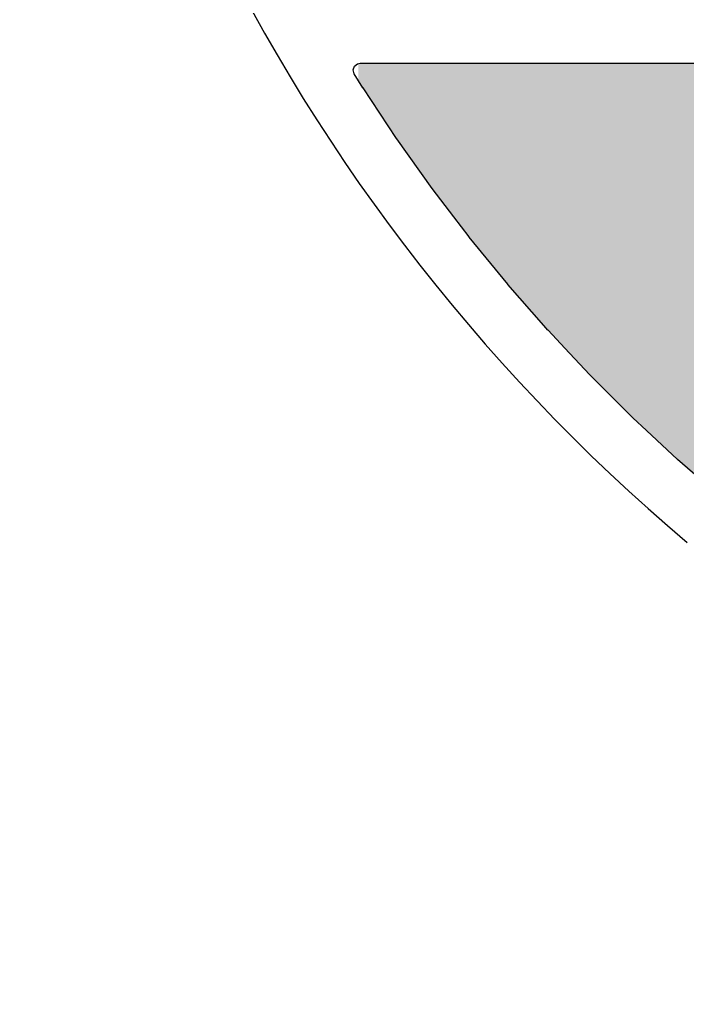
# Model space of a CAD drawing. Header units: millimetres. Extents: x -3894 to -3474, y -291 to 6.
# Drawn here: x -3583.52 to -3571.62, y -120.23 to -102.57 of the extents above; entities that cross this region are included whole.
import ezdxf

# ---------------------------------------------------------------- set-up
doc = ezdxf.new("R2010")
doc.units = ezdxf.units.MM
doc.layers.add('BLACK', color=7, linetype='Continuous')

msp = doc.modelspace()

# ---------------------------------------------------------------- hatches: boundary and pattern name
for points in [[(-3566.287, -106.976), (-3566.276, -106.958), (-3566.262, -106.89), (-3566.287, -106.825), (-3566.387, -106.695), (-3566.448, -106.549), (-3566.448, -106.549), (-3566.468, -106.392), (-3566.448, -106.235), (-3566.448, -106.235), (-3566.387, -106.089), (-3566.287, -105.96), (-3566.276, -105.942), (-3566.262, -105.874), (-3566.287, -105.809), (-3566.387, -105.679), (-3566.448, -105.533), (-3566.448, -105.533), (-3566.468, -105.376), (-3566.448, -105.219), (-3566.448, -105.219), (-3566.387, -105.073), (-3566.291, -104.948), (-3566.165, -104.851), (-3566.019, -104.791), (-3565.996, -104.788), (-3565.982, -104.785), (-3565.922, -104.749), (-3565.89, -104.687), (-3565.898, -104.618), (-3565.94, -104.517), (-3565.96, -104.36), (-3565.94, -104.203), (-3565.94, -104.203), (-3565.879, -104.057), (-3565.783, -103.932), (-3565.657, -103.835), (-3565.624, -103.822), (-3565.624, -103.344), (-3577.448, -103.344), (-3577.482, -103.351), (-3577.482, -103.65), (-3577.399, -103.784), (-3577.397, -103.787), (-3576.802, -104.684), (-3576.798, -104.69), (-3576.796, -104.694), (-3576.167, -105.576), (-3576.165, -105.579), (-3575.78, -106.084), (-3575.507, -106.44), (-3575.505, -106.443), (-3574.819, -107.281), (-3574.816, -107.285), (-3574.174, -108.018), (-3574.102, -108.099), (-3574.099, -108.102), (-3573.798, -108.424), (-3573.359, -108.893), (-3573.356, -108.896), (-3573.309, -108.942), (-3572.654, -109.597), (-3572.589, -109.661), (-3572.586, -109.664), (-3572.344, -109.89), (-3572.131, -110.089), (-3566.338, -110.089), (-3566.287, -110.024), (-3566.276, -110.006), (-3566.262, -109.938), (-3566.287, -109.873), (-3566.387, -109.743), (-3566.448, -109.597), (-3566.448, -109.597), (-3566.468, -109.44), (-3566.448, -109.283), (-3566.448, -109.283), (-3566.387, -109.137), (-3566.287, -109.008), (-3566.276, -108.99), (-3566.262, -108.922), (-3566.287, -108.857), (-3566.387, -108.727), (-3566.448, -108.581), (-3566.448, -108.581), (-3566.468, -108.424), (-3566.448, -108.267), (-3566.448, -108.267), (-3566.387, -108.121), (-3566.287, -107.992), (-3566.276, -107.974), (-3566.262, -107.906), (-3566.287, -107.841), (-3566.387, -107.711), (-3566.448, -107.565), (-3566.448, -107.565), (-3566.468, -107.408), (-3566.448, -107.251), (-3566.448, -107.251), (-3566.387, -107.105)], [(-3566.468, -113.504), (-3566.448, -113.347), (-3566.448, -113.347), (-3566.387, -113.201), (-3566.287, -113.072), (-3566.276, -113.054), (-3566.262, -112.986), (-3566.287, -112.921), (-3566.387, -112.791), (-3566.448, -112.645), (-3566.448, -112.645), (-3566.468, -112.488), (-3566.448, -112.331), (-3566.448, -112.331), (-3566.387, -112.185), (-3566.287, -112.056), (-3566.276, -112.038), (-3566.262, -111.97), (-3566.287, -111.905), (-3566.387, -111.775), (-3566.448, -111.629), (-3566.448, -111.629), (-3566.468, -111.472), (-3566.448, -111.315), (-3566.448, -111.315), (-3566.387, -111.169), (-3566.287, -111.04), (-3566.276, -111.022), (-3566.262, -110.954), (-3566.287, -110.889), (-3566.387, -110.759), (-3566.448, -110.613), (-3566.448, -110.613), (-3566.468, -110.456), (-3566.448, -110.299), (-3566.448, -110.299), (-3566.387, -110.153), (-3566.338, -110.089), (-3572.131, -110.089), (-3571.794, -110.403), (-3571.791, -110.406), (-3570.974, -111.119), (-3570.973, -111.12), (-3570.899, -111.183), (-3570.823, -111.247), (-3570.547, -111.525), (-3570.547, -111.525), (-3570.296, -111.826), (-3570.135, -112.057), (-3570.072, -112.148), (-3570.072, -112.148), (-3570.05, -112.185), (-3569.877, -112.488), (-3569.802, -112.648), (-3569.712, -112.843), (-3569.64, -113.042), (-3569.582, -113.201), (-3569.578, -113.212), (-3569.477, -113.59), (-3569.41, -113.977), (-3569.41, -113.977), (-3569.376, -114.367), (-3569.376, -114.583), (-3569.376, -120.234), (-3566.327, -120.234), (-3566.287, -120.184), (-3566.276, -120.166), (-3566.262, -120.098), (-3566.287, -120.033), (-3566.387, -119.903), (-3566.448, -119.757), (-3566.448, -119.757), (-3566.468, -119.6), (-3566.448, -119.443), (-3566.448, -119.443), (-3566.387, -119.297), (-3566.287, -119.168), (-3566.276, -119.15), (-3566.262, -119.082), (-3566.287, -119.017), (-3566.387, -118.887), (-3566.448, -118.741), (-3566.448, -118.741), (-3566.468, -118.584), (-3566.448, -118.427), (-3566.448, -118.427), (-3566.387, -118.281), (-3566.287, -118.152), (-3566.276, -118.134), (-3566.262, -118.066), (-3566.287, -118.001), (-3566.387, -117.871), (-3566.448, -117.725), (-3566.448, -117.725), (-3566.468, -117.568), (-3566.448, -117.411), (-3566.448, -117.411), (-3566.387, -117.265), (-3566.287, -117.136), (-3566.276, -117.118), (-3566.262, -117.05), (-3566.287, -116.985), (-3566.387, -116.855), (-3566.448, -116.709), (-3566.448, -116.709), (-3566.468, -116.552), (-3566.448, -116.395), (-3566.448, -116.395), (-3566.387, -116.249), (-3566.287, -116.12), (-3566.276, -116.102), (-3566.262, -116.034), (-3566.287, -115.969), (-3566.387, -115.839), (-3566.448, -115.693), (-3566.448, -115.693), (-3566.468, -115.536), (-3566.448, -115.379), (-3566.448, -115.379), (-3566.387, -115.233), (-3566.287, -115.104), (-3566.276, -115.086), (-3566.262, -115.018), (-3566.287, -114.953), (-3566.387, -114.823), (-3566.448, -114.677), (-3566.448, -114.677), (-3566.468, -114.52), (-3566.448, -114.363), (-3566.448, -114.363), (-3566.387, -114.217), (-3566.287, -114.088), (-3566.276, -114.07), (-3566.262, -114.002), (-3566.287, -113.937), (-3566.387, -113.807), (-3566.448, -113.661), (-3566.448, -113.661)]]:
    msp.add_hatch(color=256).paths.add_polyline_path(points)

# ---------------------------------------------------------------- linework, layer by layer
at = {"layer": 'BLACK', "linetype": 'Continuous'}
for p, q in [((-3577.572, -103.466), (-3577.551, -103.399)), ((-3577.554, -103.533), (-3577.572, -103.466)), ((-3577.551, -103.399), (-3577.497, -103.354)), ((-3577.497, -103.354), (-3577.448, -103.344)), ((-3577.448, -103.344), (-3558.449, -103.344)), ((-3577.399, -103.784), (-3577.554, -103.533)), ((-3577.397, -103.787), (-3577.399, -103.784)), ((-3576.802, -104.684), (-3577.397, -103.787)), ((-3576.798, -104.69), (-3576.802, -104.684)), ((-3576.796, -104.694), (-3576.798, -104.69)), ((-3576.167, -105.576), (-3576.796, -104.694)), ((-3576.165, -105.579), (-3576.167, -105.576)), ((-3575.78, -106.084), (-3576.165, -105.579)), ((-3575.507, -106.44), (-3575.78, -106.084)), ((-3575.505, -106.443), (-3575.507, -106.44)), ((-3574.819, -107.281), (-3575.505, -106.443)), ((-3574.816, -107.285), (-3574.819, -107.281)), ((-3574.174, -108.018), (-3574.816, -107.285)), ((-3574.102, -108.099), (-3574.174, -108.018)), ((-3574.099, -108.102), (-3574.102, -108.099)), ((-3573.798, -108.424), (-3574.099, -108.102)), ((-3573.359, -108.893), (-3573.798, -108.424)), ((-3573.356, -108.896), (-3573.359, -108.893)), ((-3573.309, -108.942), (-3573.356, -108.896)), ((-3572.654, -109.597), (-3573.309, -108.942)), ((-3572.589, -109.661), (-3572.654, -109.597)), ((-3572.586, -109.664), (-3572.589, -109.661)), ((-3572.344, -109.89), (-3572.586, -109.664)), ((-3571.794, -110.403), (-3572.344, -109.89)), ((-3571.791, -110.406), (-3571.794, -110.403)), ((-3570.974, -111.119), (-3571.791, -110.406))]:
    msp.add_line(p, q, dxfattribs=at)
at = {"layer": 'BLACK'}
msp.add_arc((-3550.016, -86.28), 33.5, 180, 229.8446, dxfattribs=at)

doc.saveas('drawing.dxf')
